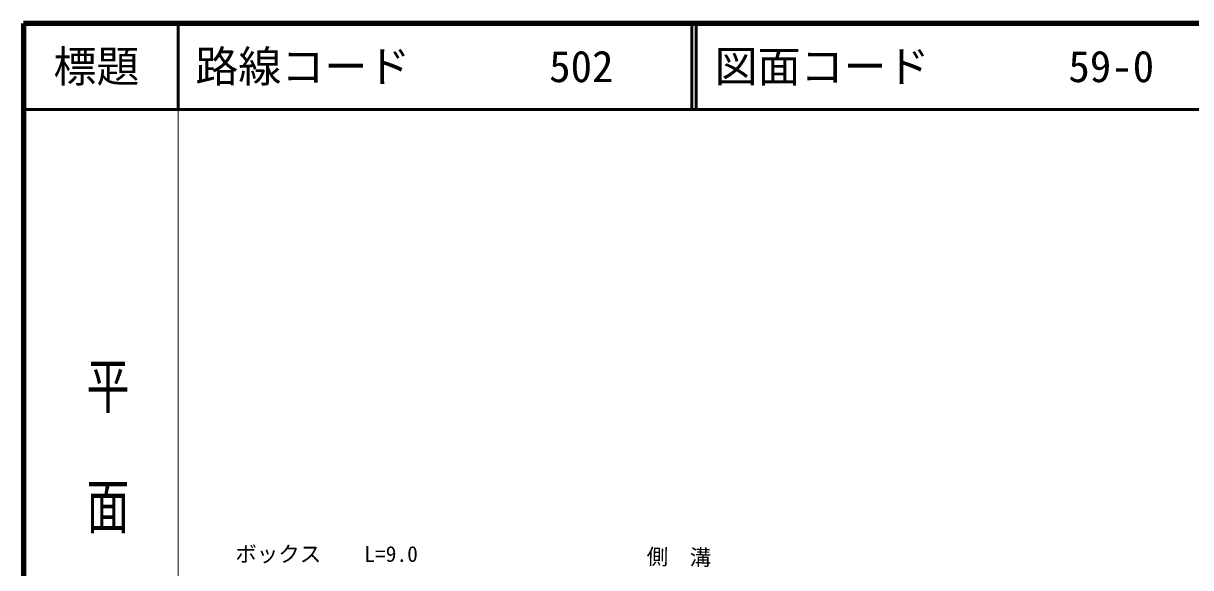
# Model space of a CAD drawing. Units: millimetres, scale not verified. Extents: x 40000 to 680000, y 20000 to 380000.
# Drawn here: x 40000 to 175740, y 316751 to 380000 of the extents above; entities that cross this region are included whole.
import ezdxf
from ezdxf.enums import TextEntityAlignment as Align

# ---------------------------------------------------------------- set-up
doc = ezdxf.new("R2010")
doc.units = ezdxf.units.MM
doc.header["$LTSCALE"] = 1000
for name, color, linetype, lineweight in [('M-STR-HTXT', 7, 'Continuous', 13), ('M-TTL', 2, 'Continuous', 140), ('M-TTL-BAND', 7, 'Continuous', 13), ('M-TTL-LINE', 7, 'Continuous', 50)]:
    doc.layers.add(name, color=color, linetype=linetype, lineweight=lineweight)
doc.layers.add('M-TTL-TXT', color=7, linetype='Continuous')
doc.styles.add('@ＭＳ ゴシック', font='')
doc.styles.add('ＭＳ ゴシック', font='')
doc.styles.get('@ＭＳ ゴシック').set_extended_font_data('@MS Gothic')
doc.styles.get('ＭＳ ゴシック').set_extended_font_data('MS Gothic')

msp = doc.modelspace()

# ---------------------------------------------------------------- linework, layer by layer
at = {"layer": 'M-TTL'}
for p, q in [((40000, 380000), (40000, 20000)), ((680000, 380000), (40000, 380000))]:
    msp.add_line(p, q, dxfattribs=at)
at = {"layer": 'M-TTL-BAND'}
msp.add_line((58000, 370000), (58000, 20000), dxfattribs=at)
at = {"layer": 'M-TTL-LINE'}
for p, q in [((58000, 380000), (58000, 370000)), ((117750, 380000), (117750, 370000)), ((118250, 380000), (118250, 370000)), ((40000, 370000), (680000, 370000))]:
    msp.add_line(p, q, dxfattribs=at)

# ---------------------------------------------------------------- texts
at = {"layer": 'M-STR-HTXT', "style": 'ＭＳ ゴシック'}
msp.add_text('ボックス\u3000\u3000L=9.0', height=1833, dxfattribs=at).set_placement((75260, 316871), align=Align.BOTTOM_CENTER)
msp.add_text('側\u3000溝', height=1833, rotation=359.093, dxfattribs=at).set_placement((116213, 316521), align=Align.BOTTOM_CENTER)
at = {"layer": 'M-TTL-BAND', "style": '@ＭＳ ゴシック', "width": 1.4}
msp.add_text('平  面  図', height=3666, rotation=270, dxfattribs=at).set_placement((49777, 306475), align=Align.MIDDLE_RIGHT)
at = {"layer": 'M-TTL-TXT', "style": 'ＭＳ ゴシック'}
msp.add_text('標題', height=3666, dxfattribs=at).set_placement((48500, 375000), align=Align.MIDDLE_CENTER)
for s, p in [('路線コード', (60000, 375000)), ('502', (101142, 375000)), ('図面コード', (120380, 375000)), ('59-0', (161521, 375000))]:
    msp.add_text(s, height=3666, dxfattribs=at).set_placement(p, align=Align.MIDDLE_LEFT)

doc.saveas('drawing.dxf')
